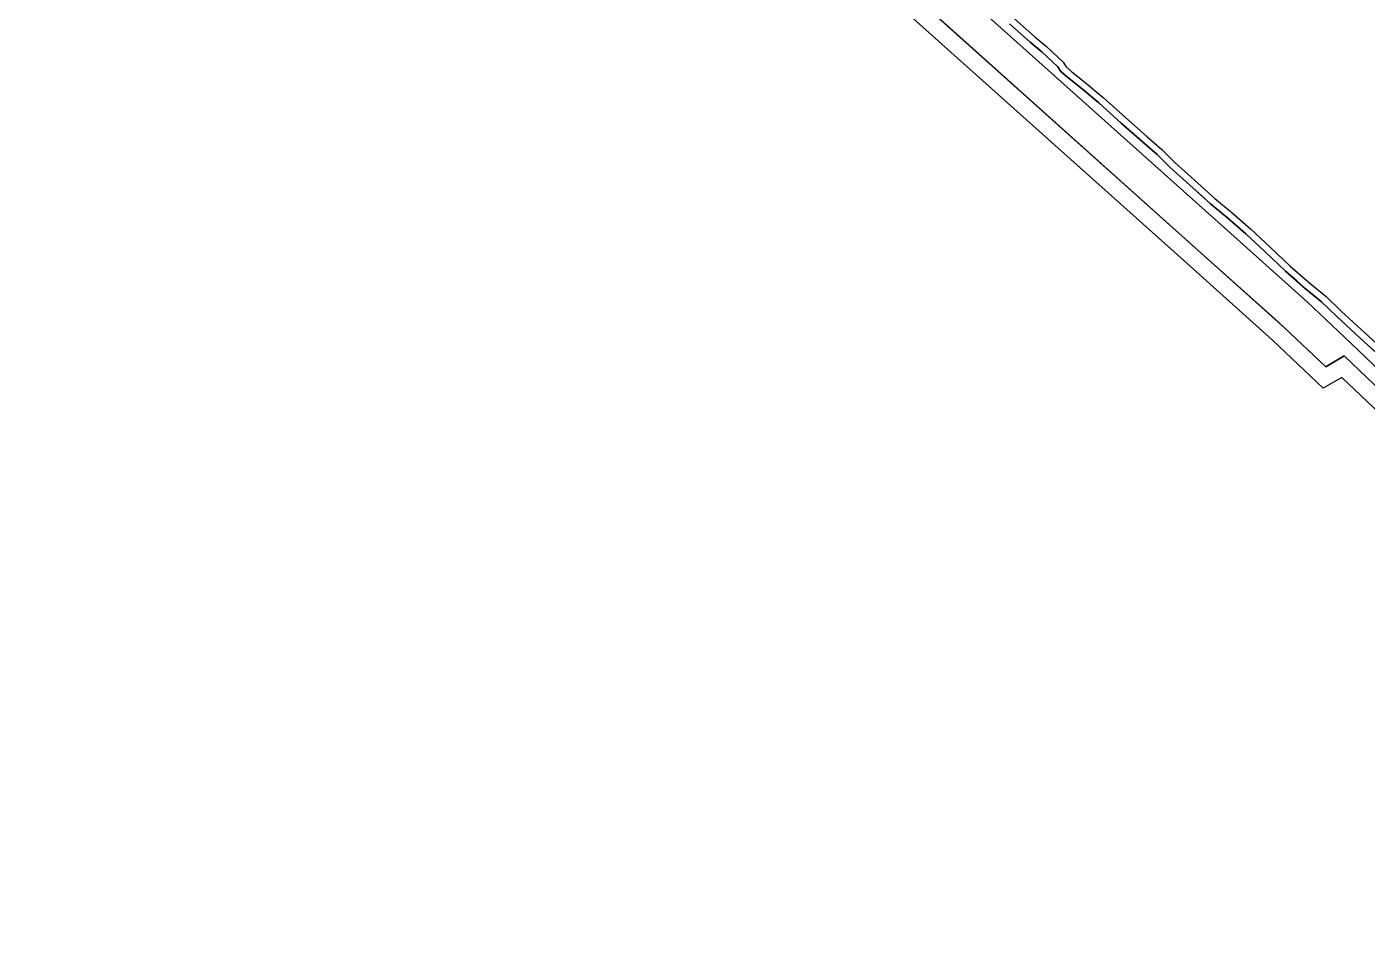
# Model space of a CAD drawing. Header units: inches. Extents: x 87993 to 113012, y 435073 to 454214.
# Drawn here: x 97332.4 to 97721.7, y 442460.5 to 442728.6 of the extents above; entities that cross this region are included whole.
import ezdxf

# ---------------------------------------------------------------- set-up
doc = ezdxf.new("R2010")
doc.units = ezdxf.units.IN
doc.header["$MEASUREMENT"] = 0
for name, color, linetype, true_color in [('As_waterkering_PLSA', 7, 'Continuous', 0x58e833), ('Beschermingszone_PLSA', 7, 'Continuous', 0xa8e862), ('Kernzone_PLSA', 7, 'Continuous', 0x4ce81c)]:
    doc.layers.add(name, color=color, linetype=linetype, true_color=true_color)

msp = doc.modelspace()

# ---------------------------------------------------------------- linework, layer by layer
at = {"layer": 'As_waterkering_PLSA'}
for points in [[(97332.37, 442982.48, -0.384336), (97349.34, 442982.48), (97431.14, 442910.82, 0.491367), (97440.03, 442911.03), (97464.39, 442930.03, -0.518696), (97485.03, 442915.76), (97467.07, 442869.75, 0.324035), (97469.86, 442858.58), (97584.34, 442756.18), (97679.32, 442671.07), (97704.43, 442648.61), (97715, 442638.55)], [(97715, 442638.55), (97739.83, 442614.92, 0.166914), (97768.6, 442593.72, 0.031425), (97778.25, 442592.84, -0.373764), (97787.91, 442585.18, -0.004579), (97795.93, 442559.75, 0.092184), (97807.24, 442540.92, -0.084062), (97828.93, 442494.05, 0.023974), (97829.71, 442467.5, 0.440291), (97836.26, 442460.53)]]:
    msp.add_lwpolyline(points, format="xyb", dxfattribs=at)
at = {"layer": 'Beschermingszone_PLSA'}
for points in [[(97732.98, 442609.02), (97714.35, 442626.74), (97708.99, 442623.56), (97694.25, 442637.58), (97669.32, 442659.89), (97574.34, 442745)], [(97619.15, 442731.04), (97625.16, 442725.7), (97628.56, 442722.88), (97633.41, 442718.32), (97634.3, 442716.99), (97635.92, 442715.54), (97639.72, 442712.5), (97645.05, 442708.05), (97651.62, 442702.13), (97657.66, 442696.85), (97662.09, 442692.95), (97665.89, 442689.17), (97671.58, 442684.1), (97677.49, 442678.69), (97682.43, 442674.63), (97687.79, 442669.94), (97693.58, 442664.6), (97699.33, 442659.1), (97705.05, 442654.14), (97709.77, 442650.21), (97714.29, 442645.91), (97721.04, 442639.64), (97739.58, 442622.69)], [(97725.7, 442632.67), (97719.68, 442638.17), (97712.92, 442644.45), (97708.44, 442648.71), (97703.75, 442652.61), (97701.29, 442654.75), (97697.98, 442657.62), (97692.21, 442663.14), (97691.97, 442663.36), (97686.45, 442668.45), (97681.14, 442673.11), (97676.18, 442677.18), (97673.76, 442679.39), (97670.24, 442682.62), (97664.52, 442687.71), (97660.72, 442691.49), (97656.34, 442695.34), (97650.29, 442700.63), (97643.73, 442706.54), (97638.46, 442710.95), (97634.63, 442714.01), (97632.77, 442715.66), (97631.87, 442717.02), (97627.23, 442721.38), (97623.85, 442724.19), (97617.87, 442729.51)]]:
    msp.add_lwpolyline(points, dxfattribs=at)
msp.add_lwpolyline([(97597.66, 442730.82), (97672.65, 442663.61), (97694.89, 442643.72), (97697.64, 442641.26), (97709.69, 442629.79), (97715.06, 442632.97), (97736.78, 442612.3, 0.046369)], format="xyb", dxfattribs=at)
at = {"layer": 'Kernzone_PLSA'}
for points in [[(97736.78, 442612.3), (97715.06, 442632.97), (97709.69, 442629.79), (97697.64, 442641.26), (97672.65, 442663.61), (97577.67, 442748.73)], [(97617.87, 442729.51), (97623.85, 442724.19), (97627.23, 442721.38), (97631.87, 442717.02), (97632.77, 442715.66), (97634.63, 442714.01), (97638.46, 442710.95), (97643.73, 442706.54), (97650.29, 442700.63), (97656.34, 442695.34), (97660.72, 442691.49), (97664.52, 442687.71), (97670.24, 442682.62), (97676.18, 442677.18), (97681.14, 442673.11), (97686.45, 442668.45), (97691.97, 442663.36), (97692.21, 442663.14), (97697.98, 442657.62), (97703.75, 442652.61), (97708.44, 442648.71), (97712.92, 442644.45), (97719.68, 442638.17), (97738.25, 442621.19)]]:
    msp.add_lwpolyline(points, dxfattribs=at)

doc.saveas('drawing.dxf')
